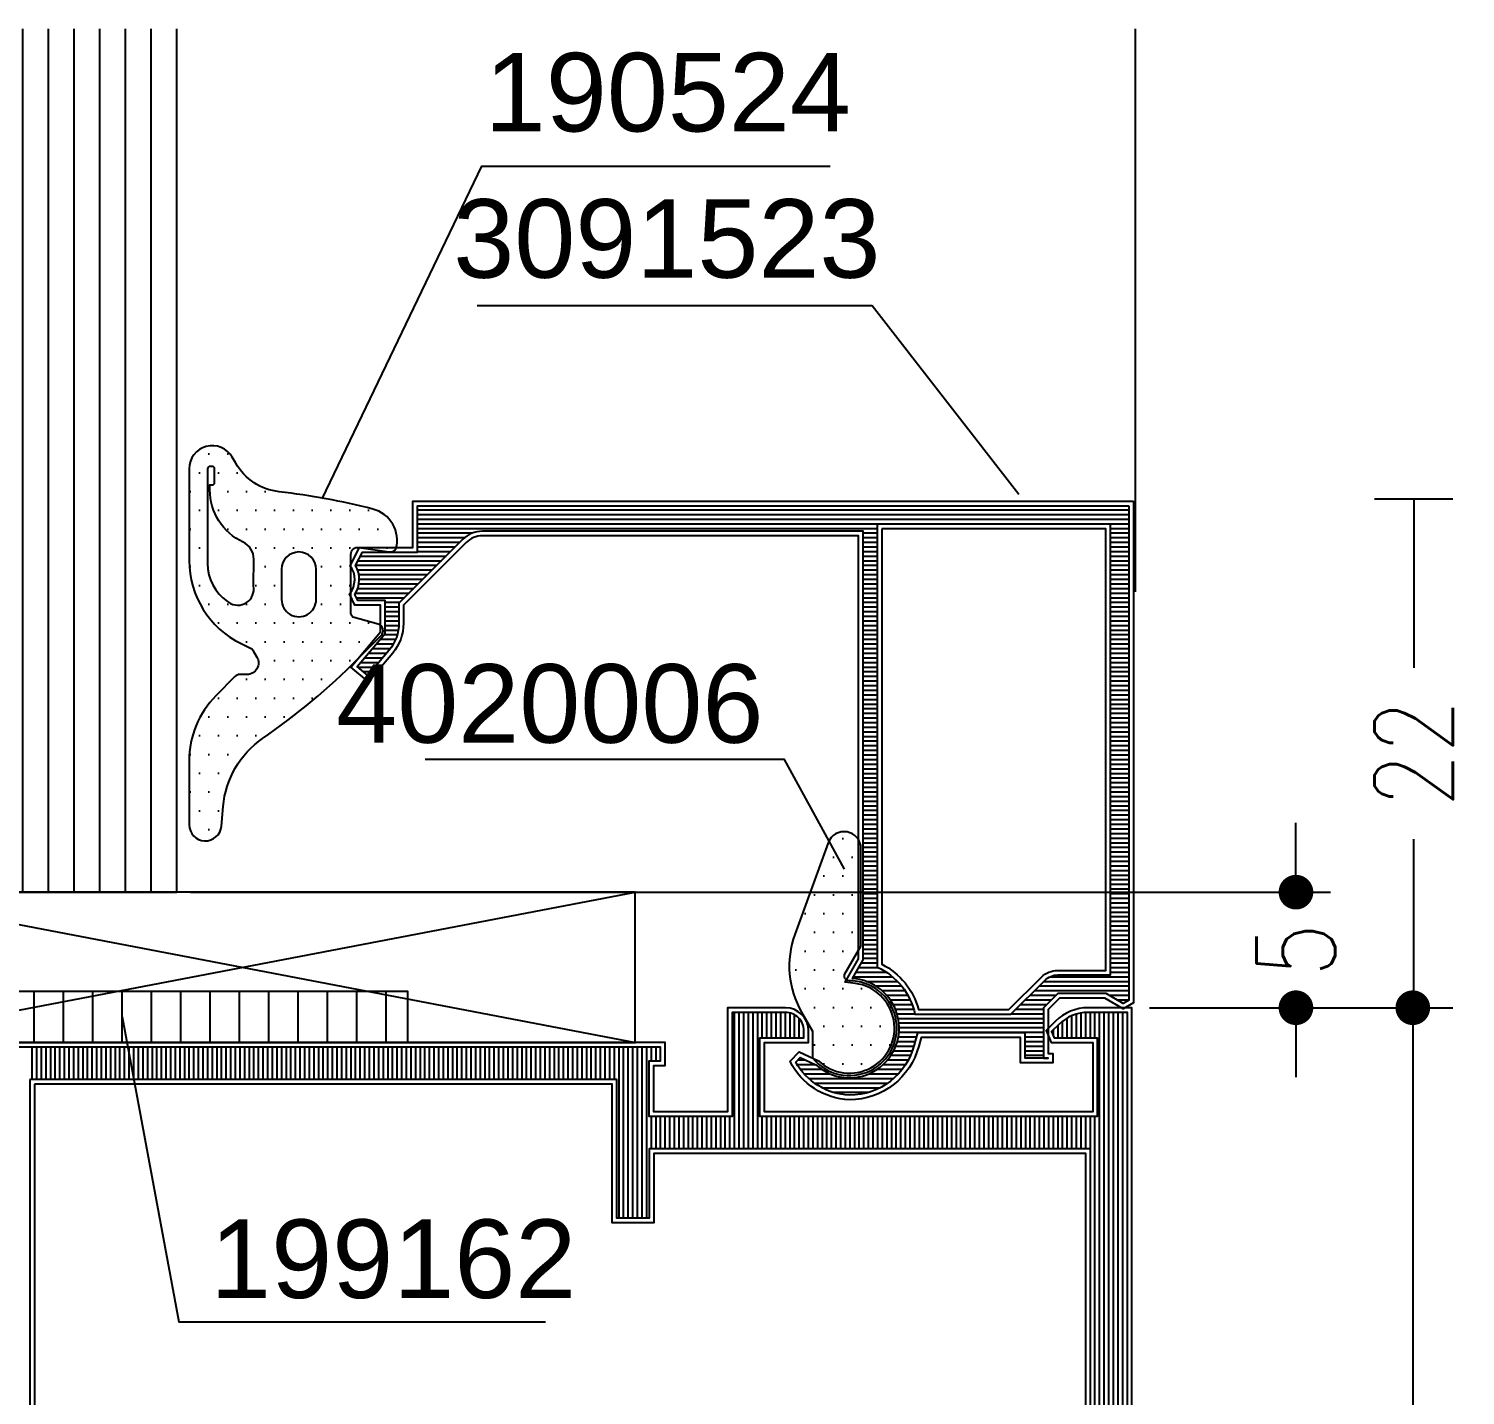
# Model space of a CAD drawing. Extents: x 13 to 201, y 43 to 254.
# Drawn here: x 138.36 to 169.44, y 82.26 to 111.82 of the extents above; entities that cross this region are included whole.
import ezdxf
from ezdxf.enums import TextEntityAlignment as Align

# ---------------------------------------------------------------- set-up
doc = ezdxf.new("R2010")
doc.units = 0
doc.header["$LTSCALE"] = 6
doc.layers.get('0').update_dxf_attribs({"color": 4, "linetype": 'CONTINUOUS'})
doc.layers.get('DEFPOINTS').update_dxf_attribs({"linetype": 'CONTINUOUS'})
for name, color, linetype in [('CONST18', 3, 'CONTINUOUS'), ('CONST25', 3, 'CONTINUOUS'), ('DICHT_PAR', 3, 'CONTINUOUS'), ('DICHT_SCH', 3, 'CONTINUOUS'), ('KH_NOR', 7, 'CONTINUOUS'), ('KH_PAR', 3, 'CONTINUOUS'), ('KH_SCH', 3, 'CONTINUOUS'), ('KN_NOR', 7, 'CONTINUOUS'), ('KN_PAR', 3, 'CONTINUOUS'), ('KN_SCH', 3, 'CONTINUOUS'), ('LLMASSE', 7, 'CONTINUOUS'), ('PNR', 7, 'CONTINUOUS')]:
    doc.layers.add(name, color=color, linetype=linetype)
doc.styles.get("Standard").update_dxf_attribs({"font": 'simplex.shx', "width": 0.8})
doc.styles.add('SWISSL', font='swissl.ttf')
doc.dimstyles.new('DOK-1ZU1-PUNKT', dxfattribs={"dimscale": 0, "dimtxt": 3, "dimasz": 1.5, "dimexe": 1.5, "dimexo": 0.6, "dimgap": 1.5, "dimtad": 0, "dimdsep": 46, "dimtxsty": 'Standard', "dimblk": 'PUNKT', "dimblk1": 'PUNKT', "dimblk2": 'PUNKT', "dimcen": 0, "dimclrd": 2, "dimclre": 2, "dimclrt": 7, "dimadec": 0, "dimazin": 0, "dimtfac": 0.7, "dimtdec": 4, "dimtofl": 0, "dimtmove": 0, "dimatfit": 3, "dimldrblk": 'PUNKT', "dimfxl": 1, "dimtolj": 1, "dimtzin": 0, "dimarcsym": 0})
doc.dimstyles.new('DOK-1ZU1-STRICH1', dxfattribs={"dimscale": 0, "dimtxt": 3, "dimasz": 1, "dimexe": 1.5, "dimexo": 0.6, "dimgap": 1.5, "dimtad": 0, "dimdsep": 46, "dimtxsty": 'Standard', "dimblk": 'STRICH1', "dimblk1": 'STRICH1', "dimblk2": 'STRICH1', "dimcen": 0, "dimse1": 1, "dimse2": 1, "dimclrd": 2, "dimclre": 2, "dimclrt": 7, "dimadec": 0, "dimazin": 0, "dimtfac": 0.7, "dimtdec": 4, "dimtofl": 0, "dimtmove": 0, "dimatfit": 3, "dimldrblk": 'STRICH1', "dimfxl": 1, "dimtolj": 1, "dimtzin": 0, "dimarcsym": 0})

# ---------------------------------------------------------------- blocks, each defined once
blk = doc.blocks.new('*X73')
at = {"color": 0}
for p, q in [((52.8, 63.90000000000003), (52.8, 69.79999999991878)), ((53, 63.90000000000003), (53, 69.79999999992616)), ((53.2, 63.90000000000003), (53.2, 69.79999999993355)), ((53.40000000000001, 63.90000000000003), (53.40000000000001, 69.79999999994092)), ((53.6, 63.90000000000002), (53.6, 69.79999999994831)), ((53.8, 63.90000000000002), (53.8, 69.7999999999557)), ((54, 68.6999999999795), (54, 69.79999999996308)), ((54.2, 68.6999999999795), (54.2, 69.79999999997047)), ((54.40000000000001, 68.6999999999795), (54.40000000000001, 69.79999999997784)), ((54.6, 68.6999999999795), (54.6, 69.79999999998523)), ((54.8, 68.6999999999795), (54.8, 69.79999999999261)), ((55, 68.6999999999795), (55, 69.79999999882966)), ((55.2, 68.6999999999795), (55.2, 69.774585494982)), ((55.40000000000001, 68.6999999999795), (55.40000000000001, 69.69279533770485)), ((67.4, 68.70000000001026), (67.4, 69.65656733360159)), ((67.60000000000001, 68.70000000001254), (67.60000000000001, 69.72796505869727)), ((67.8, 68.70000000001482), (67.8, 69.77412264440805)), ((68, 68.7000000000171), (68, 69.79698610754902)), ((68.2, 68.70000000001939), (68.2, 69.80000000000778)), ((68.4, 68.70000000002166), (68.4, 69.800000000024)), ((68.60000000000001, 25.19753412942141), (68.60000000000001, 69.80000000004023)), ((68.8, 25.19750066448289), (68.8, 69.80000000005646)), ((69, 25.19746719954437), (69, 69.80000000007269)), ((69.2, 25.19743373460584), (69.2, 69.80000000008891)), ((69.4, 25.19740026966732), (69.4, 69.80000000010514)), ((69.60000000000001, 25.1973668047288), (69.60000000000001, 69.80000000012137)), ((55.6, 68.6999999999795), (55.6, 69.5291011915075)), ((66.60000000000001, 68.781099360108), (66.60000000000001, 69.04146462896466)), ((66.8, 68.70000000000341), (66.8, 69.24146462896466)), ((67, 68.70000000000569), (67, 69.4215904839687)), ((67.2, 68.70000000000798), (67.2, 69.55645989907647)), ((22.4, 66.9), (22.4, 68.3)), ((22.6, 66.9), (22.6, 68.3)), ((22.8, 66.9), (22.8, 68.3)), ((23, 66.9), (23, 68.3)), ((23.2, 66.9), (23.2, 68.3)), ((23.4, 66.9), (23.4, 68.3)), ((23.6, 66.9), (23.6, 68.3)), ((23.8, 66.9), (23.8, 68.3)), ((24, 66.9), (24, 68.3)), ((24.2, 66.9), (24.2, 68.3)), ((24.4, 66.9), (24.4, 68.3)), ((24.6, 66.9), (24.6, 68.3)), ((24.8, 66.9), (24.8, 68.3)), ((25, 66.9), (25, 68.3)), ((25.2, 66.9), (25.2, 68.3)), ((25.4, 66.9), (25.4, 68.3)), ((25.6, 66.9), (25.6, 68.3)), ((25.8, 66.9), (25.8, 68.3)), ((26, 66.9), (26, 68.3)), ((26.2, 66.9), (26.2, 68.3)), ((26.4, 66.9), (26.4, 68.3)), ((26.6, 66.9), (26.6, 68.3)), ((26.8, 66.9), (26.8, 68.3)), ((27, 66.9), (27, 68.3)), ((27.2, 66.9), (27.2, 68.3)), ((27.4, 66.9), (27.4, 68.3)), ((27.6, 66.9), (27.6, 68.3)), ((27.8, 66.9), (27.8, 68.3)), ((28, 66.9), (28, 68.3)), ((28.2, 66.9), (28.2, 68.3)), ((28.4, 66.9), (28.4, 68.3)), ((28.6, 66.9), (28.6, 68.3)), ((28.8, 66.9), (28.8, 68.30000000000001)), ((29, 66.9), (29, 68.30000000000001)), ((29.2, 66.9), (29.2, 68.30000000000001)), ((29.4, 66.9), (29.4, 68.30000000000001)), ((29.6, 66.9), (29.6, 68.30000000000001)), ((29.8, 66.9), (29.8, 68.30000000000001)), ((30, 66.9), (30, 68.30000000000001)), ((30.2, 66.9), (30.2, 68.30000000000001)), ((30.4, 66.9), (30.4, 68.30000000000001)), ((30.6, 66.9), (30.6, 68.30000000000001)), ((30.8, 66.9), (30.8, 68.30000000000001)), ((31, 66.9), (31, 68.30000000000001)), ((31.2, 66.9), (31.2, 68.30000000000001)), ((31.4, 66.9), (31.4, 68.30000000000001)), ((31.6, 66.9), (31.6, 68.30000000000001)), ((31.8, 66.9), (31.8, 68.30000000000001)), ((32, 66.9), (32, 68.30000000000001)), ((32.2, 66.9), (32.2, 68.30000000000001)), ((32.4, 66.9), (32.4, 68.30000000000001)), ((32.6, 66.9), (32.6, 68.30000000000001)), ((32.8, 66.9), (32.8, 68.30000000000001)), ((33, 66.9), (33, 68.30000000000001)), ((33.2, 66.9), (33.2, 68.30000000000001)), ((33.4, 66.9), (33.4, 68.30000000000001)), ((33.6, 66.9), (33.6, 68.30000000000001)), ((33.8, 66.9), (33.8, 68.30000000000001)), ((34, 66.9), (34, 68.30000000000001)), ((34.2, 66.9), (34.2, 68.30000000000001)), ((34.4, 66.9), (34.4, 68.30000000000001)), ((34.6, 66.9), (34.6, 68.30000000000001)), ((34.8, 66.9), (34.8, 68.30000000000001)), ((35, 66.9), (35, 68.30000000000001)), ((35.2, 66.9), (35.2, 68.30000000000001)), ((35.4, 66.9), (35.4, 68.30000000000001)), ((35.6, 66.9), (35.6, 68.30000000000001)), ((35.8, 66.9), (35.8, 68.30000000000001)), ((36, 66.9), (36, 68.30000000000001)), ((36.2, 66.9), (36.2, 68.30000000000001)), ((36.4, 66.9), (36.4, 68.30000000000001)), ((36.6, 66.9), (36.6, 68.30000000000001)), ((36.8, 66.9), (36.8, 68.30000000000001)), ((37, 66.9), (37, 68.30000000000001)), ((37.2, 66.9), (37.2, 68.30000000000001)), ((37.4, 66.9), (37.4, 68.30000000000001)), ((37.6, 66.9), (37.6, 68.30000000000001)), ((37.8, 66.9), (37.8, 68.30000000000001)), ((38, 66.9), (38, 68.30000000000001)), ((38.2, 66.9), (38.2, 68.30000000000001)), ((38.40000000000001, 66.9), (38.40000000000001, 68.30000000000001)), ((38.6, 66.9), (38.6, 68.30000000000001)), ((38.8, 66.9), (38.8, 68.30000000000001)), ((39, 66.9), (39, 68.30000000000001)), ((39.2, 66.9), (39.2, 68.30000000000001)), ((39.40000000000001, 66.9), (39.40000000000001, 68.30000000000001)), ((39.6, 66.9), (39.6, 68.30000000000001)), ((39.8, 66.9), (39.8, 68.30000000000001)), ((40, 66.9), (40, 68.30000000000001)), ((40.2, 66.9), (40.2, 68.30000000000001)), ((40.40000000000001, 66.9), (40.40000000000001, 68.30000000000001)), ((40.6, 66.9), (40.6, 68.30000000000001)), ((40.8, 66.9), (40.8, 68.30000000000001)), ((41, 66.9), (41, 68.30000000000001)), ((41.2, 66.9), (41.2, 68.30000000000001)), ((41.40000000000001, 66.9), (41.40000000000001, 68.30000000000001)), ((41.6, 66.9), (41.6, 68.30000000000001)), ((41.8, 66.9), (41.8, 68.30000000000001)), ((42, 66.9), (42, 68.30000000000001)), ((42.2, 66.9), (42.2, 68.30000000000001)), ((42.40000000000001, 66.9), (42.40000000000001, 68.30000000000001)), ((42.6, 66.9), (42.6, 68.30000000000001)), ((42.8, 66.9), (42.8, 68.30000000000001)), ((43, 66.9), (43, 68.30000000000001)), ((43.2, 66.9), (43.2, 68.30000000000001)), ((43.40000000000001, 66.9), (43.40000000000001, 68.30000000000001)), ((43.6, 66.9), (43.6, 68.30000000000001)), ((43.8, 66.9), (43.8, 68.30000000000001)), ((44, 66.9), (44, 68.30000000000001)), ((44.2, 66.9), (44.2, 68.30000000000001)), ((44.40000000000001, 66.9), (44.40000000000001, 68.30000000000001)), ((44.6, 66.9), (44.6, 68.30000000000001)), ((44.8, 66.9), (44.8, 68.30000000000001)), ((45, 66.9), (45, 68.30000000000001)), ((45.2, 66.9), (45.2, 68.30000000000001)), ((45.40000000000001, 66.9), (45.40000000000001, 68.30000000000001)), ((45.6, 66.9), (45.6, 68.30000000000001)), ((45.8, 66.9), (45.8, 68.30000000000001)), ((46, 66.9), (46, 68.30000000000001)), ((46.2, 66.9), (46.2, 68.30000000000001)), ((46.40000000000001, 66.9), (46.40000000000001, 68.30000000000001)), ((46.6, 66.9), (46.6, 68.30000000000001)), ((46.8, 66.9), (46.8, 68.30000000000001)), ((47, 66.9), (47, 68.30000000000001)), ((47.2, 66.9), (47.2, 68.30000000000001)), ((47.40000000000001, 66.9), (47.40000000000001, 68.30000000000001)), ((47.6, 66.9), (47.6, 68.30000000000001)), ((47.8, 60.90000000000006), (47.8, 68.30000000000001)), ((48, 60.90000000000006), (48, 68.30000000000001)), ((48.2, 60.90000000000006), (48.2, 68.30000000000001)), ((48.40000000000001, 60.90000000000006), (48.40000000000001, 68.30000000000001)), ((48.6, 60.90000000000006), (48.6, 68.30000000000001)), ((48.8, 60.90000000000006), (48.8, 68.30000000000001)), ((49, 60.90000000000006), (49, 68.30000000000001)), ((49.2, 67.70000000000002), (49.2, 68.30000000000001)), ((49.40000000000001, 67.70000000000002), (49.40000000000001, 68.30000000000001)), ((49.2, 63.90000000000005), (49.2, 65.29999999995194)), ((49.40000000000001, 63.90000000000005), (49.40000000000001, 65.29999999994553)), ((49.6, 63.90000000000005), (49.6, 65.29999999993912)), ((49.8, 63.90000000000004), (49.8, 65.29999999993271)), ((50, 63.90000000000004), (50, 65.2999999999263)), ((50.2, 63.90000000000004), (50.2, 65.29999999991989)), ((50.40000000000001, 63.90000000000004), (50.40000000000001, 65.29999999991348)), ((50.6, 63.90000000000004), (50.6, 65.29999999990707)), ((50.8, 63.90000000000004), (50.8, 65.29999999990066)), ((51, 63.90000000000004), (51, 65.29999999989425)), ((51.2, 63.90000000000003), (51.2, 65.29999999988785)), ((51.40000000000001, 63.90000000000003), (51.40000000000001, 65.29999999988144)), ((51.6, 63.90000000000003), (51.6, 65.29999999987503)), ((51.8, 63.90000000000003), (51.8, 65.29999999986862)), ((52, 63.90000000000003), (52, 65.29999999986221)), ((52.2, 63.90000000000003), (52.2, 65.2999999998558)), ((52.40000000000001, 63.90000000000003), (52.40000000000001, 65.29999999984939)), ((52.6, 63.90000000000003), (52.6, 65.29999999984298)), ((54, 63.90000000000002), (54, 65.29999999998043)), ((54.2, 63.90000000000002), (54.2, 65.29999999997855)), ((54.40000000000001, 63.90000000000002), (54.40000000000001, 65.29999999997668)), ((54.6, 63.90000000000002), (54.6, 65.29999999997479)), ((54.8, 63.90000000000002), (54.8, 65.29999999997291)), ((55, 63.90000000000001), (55, 65.29999999997104)), ((55.2, 63.90000000000001), (55.2, 65.29999999996916)), ((55.40000000000001, 63.90000000000001), (55.40000000000001, 65.29999999996728)), ((55.6, 63.90000000000001), (55.6, 65.29999999996541)), ((55.8, 63.90000000000001), (55.8, 65.29999999996353)), ((56, 63.90000000000001), (56, 65.29999999996166)), ((56.2, 63.90000000000001), (56.2, 65.29999999995977)), ((56.40000000000001, 63.90000000000001), (56.40000000000001, 65.29999999995789)), ((56.6, 63.90000000000001), (56.6, 65.29999999995601)), ((56.8, 63.90000000000001), (56.8, 65.29999999995414)), ((57, 63.90000000000001), (57, 65.29999999995226)), ((57.2, 63.90000000000001), (57.2, 65.29999999995039)), ((57.40000000000001, 63.9), (57.40000000000001, 65.29999999994851)), ((57.6, 63.9), (57.6, 65.29999999994664)), ((57.8, 63.9), (57.8, 65.29999999994476)), ((58, 63.9), (58, 65.29999999994287)), ((58.2, 63.9), (58.2, 65.299999999941)), ((58.40000000000001, 63.9), (58.40000000000001, 65.29999999993912)), ((58.6, 63.9), (58.6, 65.29999999993724)), ((58.8, 63.89999999999999), (58.8, 65.29999999993537)), ((59, 63.89999999999999), (59, 65.29999999993349)), ((59.2, 63.89999999999999), (59.2, 65.29999999993161)), ((59.40000000000001, 63.89999999999999), (59.40000000000001, 65.29999999992974)), ((59.6, 63.89999999999999), (59.6, 65.29999999992785)), ((59.8, 63.89999999999999), (59.8, 65.29999999992597)), ((60, 63.89999999999998), (60, 65.2999999999241)), ((60.2, 63.89999999999998), (60.2, 65.29999999992222)), ((60.40000000000001, 63.89999999999998), (60.40000000000001, 65.29999999992035)), ((60.6, 63.89999999999998), (60.6, 65.29999999991847)), ((60.8, 63.89999999999998), (60.8, 65.2999999999166)), ((61, 63.89999999999998), (61, 65.29999999991472)), ((61.2, 63.89999999999998), (61.2, 65.29999999991283)), ((61.40000000000001, 63.89999999999998), (61.40000000000001, 65.29999999991095)), ((61.6, 63.89999999999998), (61.6, 65.29999999990908)), ((61.8, 63.89999999999998), (61.8, 65.2999999999072)), ((62, 63.89999999999998), (62, 65.29999999990532)), ((62.2, 63.89999999999998), (62.2, 65.29999999990345)), ((62.40000000000001, 63.89999999999998), (62.40000000000001, 65.29999999990157)), ((62.6, 63.89999999999997), (62.6, 65.2999999998997)), ((62.8, 63.89999999999997), (62.8, 65.2999999998978)), ((63, 63.89999999999997), (63, 65.29999999989593)), ((63.2, 63.89999999999997), (63.2, 65.29999999989406)), ((63.40000000000001, 63.89999999999997), (63.40000000000001, 65.29999999989218)), ((63.6, 63.89999999999997), (63.6, 65.2999999998903)), ((63.8, 63.89999999999996), (63.8, 65.29999999988843)), ((64, 63.89999999999996), (64, 65.29999999988655)), ((64.2, 63.89999999999996), (64.2, 65.29999999988468)), ((64.4, 63.89999999999996), (64.4, 65.29999999988279)), ((64.60000000000001, 63.89999999999996), (64.60000000000001, 65.29999999988091)), ((64.8, 63.89999999999996), (64.8, 65.29999999987903)), ((65, 63.89999999999996), (65, 65.29999999987716)), ((65.2, 63.89999999999996), (65.2, 65.29999999987528)), ((65.4, 63.89999999999996), (65.4, 65.2999999998734)), ((65.60000000000001, 63.89999999999996), (65.60000000000001, 65.29999999987153)), ((65.8, 63.89999999999996), (65.8, 65.29999999986966)), ((66, 63.89999999999996), (66, 65.29999999986777)), ((66.2, 63.89999999999996), (66.2, 65.29999999986589)), ((66.4, 63.89999999999995), (66.4, 65.29999999986401)), ((66.60000000000001, 63.89999999999995), (66.60000000000001, 65.29999999986214)), ((66.8, 63.89999999999995), (66.8, 65.29999999986026)), ((67, 63.89999999999995), (67, 65.29999999985839)), ((67.2, 63.89999999999995), (67.2, 65.29999999985651)), ((67.4, 63.89999999999995), (67.4, 65.29999999985463)), ((67.60000000000001, 63.89999999999994), (67.60000000000001, 65.29999999985274)), ((67.8, 63.89999999999994), (67.8, 65.29999999985087)), ((68, 63.89999999999994), (68, 65.29999999984899)), ((68.20000000000002, 63.89999999999994), (68.2, 65.29999999984712)), ((68.4, 25.19756759435994), (68.4, 65.29999999984524))]:
    blk.add_line(p, q, dxfattribs=at)
blk = doc.blocks.new('B-LL132343')
at = {"layer": 'KH_NOR'}
blk.add_lwpolyline([(69.99994400035915, 30.99729988142212), (69.99995672711884, 76.00000000015382), (68.10411978330691, 76, 0.198912367379658), (66.6899062209338, 75.41421356237309), (66.2878246929167, 75.01213203435597), (66.49995672727266, 74.49999999999999), (68.29995672725215, 74.50000000002052), (68.29995672752904, 71.49999999984618), (54.09995672729317, 71.4999999999795), (54.09995672725217, 74.4999999999795), (55.99995672741625, 74.4999999999795), (55.99995672727266, 75, 0.414213562373095), (54.99995672727266, 76), (52.49995672718038, 75.9999999999077), (52.49995672752905, 71.49999999984618), (49.29995672732393, 71.49999999994873), (49.29995672727265, 73.50000000000001), (49.79995672727267, 73.50000000000001), (49.79995672727267, 74.50000000000001), (20.19999999999999, 74.5)], format="xyb", dxfattribs=at)
blk.add_lwpolyline([(22.50001303791365, 72.7), (22.50000000000011, 26.3), (48.2, 26.3), (48.2, 31), (47.49994400000026, 31), (47.49994400000014, 36), (49.29994400000032, 36), (49.29994400000032, 33), (68, 33), (68, 69.69999999999993), (49.30001272727236, 69.70000000000005), (49.30001272727247, 66.70000000000005), (47.49995672727238, 66.70000000000005), (47.49995672727232, 72.7), (22.50001303791365, 72.7)], close=True, dxfattribs=at)
at = {"layer": 'KH_PAR'}
blk.add_lwpolyline([(69.7999440569286, 31.19733334915093), (69.79995667055887, 75.80000000013759), (68.10411978330691, 75.8, 0.1989123673796653), (66.83132757717108, 75.27279220613575), (66.52374077833736, 74.96520540730201), (66.63359245485589, 74.70000000000151), (68.4999567272337, 74.7000000000228), (68.4999567275475, 71.2999999998443), (53.89995672729589, 71.29999999998137), (53.89995672724944, 74.6999999999795), (55.7999567273588, 74.6999999999795), (55.79995672727266, 75, 0.414213562383907), (54.99995672724312, 75.8), (52.69995672719588, 75.79999999991509), (52.69995672754455, 71.29999999983977), (49.09995672732905, 71.29999999995513), (49.09995672726752, 73.70000000000002), (49.59995672727266, 73.70000000000002), (49.59995672727266, 74.30000000000001), (20.39999999999999, 74.3)], format="xyb", dxfattribs=at)
blk.add_lwpolyline([(22.30001309411154, 72.9), (22.29999994380221, 26.1), (48.40000000000001, 26.1), (48.40000000000001, 31.2), (47.69994400000026, 31.2), (47.69994400000014, 35.8), (49.09994400000031, 35.8), (49.09994400000031, 32.8), (68.20000000000002, 32.8), (68.20000000000002, 69.89999999999993), (49.10001272727235, 69.90000000000005), (49.10001272727246, 66.90000000000005), (47.69995672727238, 66.90000000000005), (47.69995672727231, 72.9), (22.30001309411154, 72.9)], close=True, dxfattribs=at)
at = {"layer": 'KH_SCH'}
blk.add_blockref('*X73', (0, 5.999999999999999), dxfattribs=at)
blk = doc.blocks.new('PUNKT')
at = {"color": 0, "linetype": 'CONTINUOUS'}
blk.add_line((-0.5, 0), (-1, 0), dxfattribs=at)
at = {"color": 0, "linetype": 'CONTINUOUS', "const_width": 0.5}
blk.add_lwpolyline([(-0.25, 0, 1), (0.25, 0, 1)], format="xyb", close=True, dxfattribs=at)
blk = doc.blocks.new('*D86')
at = {"layer": 'DEFPOINTS', "color": 0}
for p in [(162.3095634349087, 90.64077247989063), (162.2315500798013, 68.14130254617686), (168.3096130714876, 68.14130254617686)]:
    blk.add_point(p, dxfattribs=at)
at = {"layer": 'LLMASSE', "color": 3, "lineweight": -2}
for p, q in [((162.6095634349087, 90.64077247989063), (169.0596130714876, 90.64077247989063)), ((168.3096130714876, 89.89077247989063), (168.3096130714876, 81.24198989398612)), ((168.3096130714876, 68.89130254617686), (168.3096130714876, 77.54008513208136)), ((162.5315500798013, 68.14130254617686), (169.0596130714876, 68.14130254617686))]:
    blk.add_line(p, q, dxfattribs=at)
at = {"layer": 'LLMASSE', "color": 3, "lineweight": -2, "xscale": 0.75, "yscale": 0.75, "zscale": 0.75}
for p, rotation in [((168.3096130714876, 90.64077247989063), 90), ((168.3096130714876, 68.14130254617686), 270)]:
    blk.add_blockref('PUNKT', p, dxfattribs=dict(at, rotation=rotation))
at = {"layer": 'LLMASSE', "color": 3, "insert": (168.3096130714876, 79.39103751303377), "char_height": 1.7, "attachment_point": 5, "rotation": 90}
blk.add_mtext('\\A1;45', dxfattribs=at)
blk = doc.blocks.new('*U58')
at = {"layer": 'CONST25'}
for p, q in [((0, 9.999999999999773), (37.35660389312687, 9.99999999999978)), ((0, 8.888888888888687), (37.35660389312687, 8.888888888888694)), ((0, 7.777777777777601), (37.35660389312687, 7.777777777777608)), ((0, 6.666666666666515), (37.35660389312687, 6.666666666666522)), ((0, 5.555555555555429), (37.35660389312687, 5.555555555555436)), ((0, 4.444444444444343), (37.35660389312687, 4.44444444444435)), ((0, 3.333333333333258), (37.35660389312687, 3.333333333333265)), ((0, 2.222222222222172), (37.35660389312687, 2.222222222222179)), ((0, 1.111111111111086), (37.35660389312687, 1.111111111111093))]:
    blk.add_line(p, q, dxfattribs=at)
blk.add_lwpolyline([(37.35660389312687, 7.105427357601002e-15), (0, 0), (0, 10), (37.35660389312687, 10.00000000000001)], dxfattribs=at)
blk = doc.blocks.new('B-LL190524')
at = {"layer": 'DICHT_SCH'}
h = blk.add_hatch(dxfattribs=at)
h.set_pattern_fill('DOTS', color=256, scale=13, style=0)
h.set_pattern_definition([(0, (-3.92410173595469, -2.758173902722573), (0.40625, 0.8125), [0, -0.8125])])
edge = h.paths.add_edge_path()
edge.add_arc((-3.317893153427004, 5.088597082690742), 2.499763217195936, 209.9886112795734, 263.450962235275, ccw=False)
edge.add_line((-5.482999999999979, 3.839145809143589), (-5.633999999999979, 4.100145809143591))
edge.add_arc((-6.50001270594689, 3.600149227737461), 0.9999872940589334, 30.00019413945395, 180.0001958734893)
edge.add_line((-7.49999999999998, 3.600145809143591), (-7.49999999999998, -0.3688541908564105))
edge.add_arc((-3.4998941207474, -0.3683754952568121), 4.000105907895506, 180.0068566278557, 244.0067749354298)
edge.add_line((-5.252999999999978, -3.963854190856409), (-4.85099999999998, -4.159854190856411))
edge.add_arc((-4.981615732636898, -4.428688760415451), 0.2988854218630834, 30.086777426792025, 64.08677712434991, ccw=False)
edge.add_line((-4.722999999999979, -4.278854190856411), (-4.566999999999981, -4.549854190856411))
edge.add_arc((-5.000006552633277, -4.799857741136122), 0.4999964497632269, -89.99924911820318, 30.000704658509278, ccw=False)
edge.add_line((-4.99999999999998, -5.299854190856411), (-5.30899999999998, -5.299854190856411))
edge.add_arc((-5.308858300480525, -5.599575336897352), 0.2997211795366636, 90.02708779118912, 135.3271954413014)
edge.add_line((-5.521999999999981, -5.388854190856414), (-6.34299999999998, -6.218854190856412))
edge.add_arc((-3.49939011838534, -9.032883733510333), 4.000609881723719, 135.2995618859506, 179.9995768971643)
edge.add_line((-7.49999999999998, -9.03285419085641), (-7.49999999999998, -11.79985419085641))
edge.add_arc((-6.800168349461039, -11.79985721048099), 0.699831650545456, 179.9997527809096, 354.9997836046462)
edge.add_line((-6.10299999999998, -11.86085419085641), (-6.027999999999979, -11.00885419085641))
edge.add_arc((-2.042363297241508, -11.3574111131723), 4.000848891731571, 124.7180367418269, 175.0020130776353, ccw=False)
edge.add_arc((-21.40454471195387, 16.5911929858545), 29.99942377251496, 304.7127477539026, 314.9966204203074)
edge.add_line((-0.1929999999999907, -4.622854190856426), (0.8120000000000207, -3.616854190856412))
edge.add_arc((0.6003736228409794, -3.405036694926893), 0.2994200646104273, 314.9741399064044, 434.974093683117)
edge.add_line((0.6780000000000221, -3.11585419085641), (-0.351999999999979, -2.839854190856411))
edge.add_arc((-0.3002386306365228, -2.646915420567336), 0.199761378747346, 179.9824380263412, 254.9823848290963, ccw=False)
edge.add_line((-0.4999999999999787, -2.646854190856413), (-0.4999999999999787, -0.09985419085641212))
edge.add_arc((-0.1997960646422729, -0.0998462910687038), 0.3002039354616461, 81.61131212566329, 180.0015077233884, ccw=False)
edge.add_line((-0.1559999999999793, 0.1971458091435885), (1.156000000000022, 0.003145809143589418))
edge.add_arc((1.199340047853499, 0.3001224449611525), 0.300122444961151, 261.6970073034988, 327.3366558788417)
edge.add_arc((0.0997399023290434, 0.5002534121344712), 1.399903313767392, 345.0090689760942, 435.5950010450154)
edge.add_arc((-7.018812010112732, -27.19893356731409), 29.99918197495759, 75.58753979790686, 83.46192188605454)
edge = h.paths.add_edge_path(flags=16)
edge.add_arc((-2.74999999999998, -0.7498541908564107), 0.7500000000000009, 0, 180)
edge.add_line((-3.49999999999998, -0.7498541908564106), (-3.49999999999998, -2.049854190856411))
edge.add_arc((-2.74999999999998, -2.049854191164067), 0.7500000000000009, 179.9999999764969, 360.0000000235032)
edge.add_line((-1.999999999999979, -2.049854190856411), (-1.999999999999979, -0.7498541908564107))
edge = h.paths.add_edge_path(flags=16)
edge.add_arc((-5.502050336243697, -0.2963033723751143), 0.7970962018495147, 359.385349966091, 424.6677949832867)
edge.add_arc((-4.100094565185552, 2.687772761748694), 2.499905462648351, 179.9914500601385, 244.88868677568712, ccw=False)
edge.add_line((-6.599999999999978, 2.688145809143588), (-6.599999999999978, 2.900145809143588))
edge.add_line((-6.599999999999978, 2.900145809143588), (-6.49999999999998, 2.900145809143588))
edge.add_arc((-6.499999925251442, 3.00014573439505), 0.09999992525148955, 269.9999571722104, 360.0000428277906)
edge.add_line((-6.399999999999981, 3.000145809143589), (-6.399999999999981, 3.600145809143591))
edge.add_arc((-6.499999925251441, 3.600145883892129), 0.09999992525148778, 359.9999571722104, 450.0000428277906)
edge.add_line((-6.49999999999998, 3.700145809143589), (-6.599999999999978, 3.700145809143589))
edge.add_arc((-6.600000074707498, 3.600145883851107), 0.09999992529250916, 89.99995719571199, 180.000042804286)
edge.add_line((-6.69999999999998, 3.600145809143591), (-6.69999999999998, -0.5028541908564108))
edge.add_arc((-4.700212425267197, -0.50255364064453), 1.999787597317789, 180.0086110438731, 235.0085152020055)
edge.add_line((-5.84699999999998, -2.140854190856412), (-5.80199999999998, -2.172854190856413))
edge.add_arc((-5.400316627351192, -1.599748081373475), 0.6998572315759647, 234.9738353795987, 370.8628248741053)
edge.add_line((-4.71299999999998, -1.467854190856411), (-4.704999999999981, -0.3048541908564104))
at = {"layer": 'DICHT_PAR'}
for points in [[(-3.602999999999977, 2.605145809143586, -0.237599), (-5.482999999999979, 3.839145809143589), (-5.633999999999979, 4.100145809143591, 0.7673270000000002), (-7.49999999999998, 3.600145809143591), (-7.49999999999998, -0.3688541908564105, 0.2867450000000001), (-5.252999999999978, -3.963854190856409), (-4.85099999999998, -4.159854190856411, -0.1494509999999999), (-4.722999999999979, -4.278854190856411), (-4.566999999999981, -4.549854190856411, -0.5773500002734709), (-4.99999999999998, -5.299854190856411), (-5.30899999999998, -5.299854190856411, 0.2002740000000002), (-5.521999999999981, -5.388854190856414), (-6.34299999999998, -6.218854190856412, 0.197552), (-7.49999999999998, -9.03285419085641), (-7.49999999999998, -11.79985419085641, 0.9572920000000007), (-6.10299999999998, -11.86085419085641), (-6.027999999999979, -11.00885419085641, -0.222995), (-4.320999999999979, -8.06885419085641, 0.04490199999999981), (-0.1929999999999907, -4.622854190856426), (0.8120000000000207, -3.616854190856412, 0.5773500002734713), (0.6780000000000221, -3.11585419085641), (-0.351999999999979, -2.839854190856411, -0.3394539999999996), (-0.4999999999999787, -2.646854190856413), (-0.4999999999999787, -0.09985419085641212, -0.4577840000000001), (-0.1559999999999793, 0.1971458091435885), (1.156000000000022, 0.003145809143589418, 0.2945039999999998), (1.452000000000021, 0.1381458091435873, 0.4172120002408051), (0.4480000000000218, 1.856145809143587, 0.03437200000000001), (-3.602999999999977, 2.605145809143586)], [(-4.704999999999981, -0.3048541908564104, 0.2928110002226887), (-5.16099999999998, 0.424145809143589, -0.290987), (-6.599999999999978, 2.688145809143588), (-6.599999999999978, 2.900145809143588), (-6.49999999999998, 2.900145809143588, 0.414214000240294), (-6.399999999999981, 3.000145809143589), (-6.399999999999981, 3.600145809143591, 0.4142140002402939), (-6.49999999999998, 3.700145809143589), (-6.599999999999978, 3.700145809143589, 0.4142140000000003), (-6.69999999999998, 3.600145809143591), (-6.69999999999998, -0.5028541908564108, 0.2446979999999999), (-5.84699999999998, -2.140854190856412), (-5.80199999999998, -2.172854190856413, 0.6738040002982226), (-4.71299999999998, -1.467854190856411), (-4.704999999999981, -0.3048541908564104)], [(-1.999999999999979, -0.7498541908564107, 0.9999999999999999), (-3.49999999999998, -0.7498541908564106), (-3.49999999999998, -2.049854190856411, 1.000000000410207), (-1.999999999999979, -2.049854190856411), (-1.999999999999979, -0.7498541908564107)]]:
    blk.add_lwpolyline(points, format="xyb", close=True, dxfattribs=at)
blk = doc.blocks.new('LL190524')
blk.add_blockref('B-LL190524', (0, 0))
blk = doc.blocks.new('B-LL3091023')
at = {"layer": 'KN_SCH'}
h = blk.add_hatch(dxfattribs=at)
h.set_pattern_fill('_U', color=256, scale=0.2, style=0, pattern_type=0)
h.set_pattern_definition([(0, (-12.61524086824097, 13.02250327400434), (0, 0.2), [])])
edge = h.paths.add_edge_path()
edge.add_line((-0.2000000000508084, 21.80000000010276), (-0.2000000000002728, 0.4154700538897877))
edge.add_line((-0.2000000000002728, 0.4154700538897864), (-0.4500000000000046, 0.2711324865925331))
edge.add_line((-0.4500000000000046, 0.2711324865925331), (-1.192820323027558, 0.7000000000520148))
edge.add_line((-1.192820323027558, 0.7000000000520148), (-3.282842712474642, 0.7000000000520223))
edge.add_line((-3.282842712474642, 0.7000000000520223), (-3.900000000000007, 0.08284271252664044))
edge.add_line((-3.900000000000007, 0.08284271252664047), (-3.900000000000013, -2.099999999947969))
edge.add_line((-3.900000000000013, -2.099999999947969), (-3.700000000000003, -2.099999999947976))
edge.add_line((-3.700000000000001, -2.099999999952376), (-4.699999999974835, -2.099999999974347))
edge.add_line((-4.699999999974835, -2.099999999974347), (-4.700000000005605, -0.9999999999419789))
edge.add_line((-4.700000000005605, -0.9999999999419791), (-9.356532657103545, -1.000000000081714))
edge.add_line((-9.356532657103545, -1.000000000081714), (-9.492087073757995, -1.524999999012127))
edge.add_arc((-12.30000000000001, -0.7999999999479821), 2.900000000000001, 270.07901743651803, 345.52248783316634, ccw=False)
edge.add_arc((-12.18013563536853, -0.9023955340299898), 2.800000000000001, 209.2081415121933, 267.62840437548994, ccw=False)
edge.add_line((-14.62412332264705, -2.26874987475974), (-14.42924214632983, -2.069287902908246))
edge.add_line((-14.42924214632983, -2.069287902908246), (-13.75317870728195, -2.38454146193488))
edge.add_arc((-12.29999999921613, -0.8000000003222183), 2.150000000266381, 227.4761480923444, 442.3377443620211)
edge.add_line((-12.01333333336139, 1.330803187171447), (-12.16120394194022, 1.35069689423467))
edge.add_line((-12.16120394194022, 1.35069689423467), (-11.69999999999955, 2.149525554427094))
edge.add_line((-11.69999999999955, 2.149525554427095), (-11.70000000015551, 20.70000000020778))
edge.add_line((-11.70000000015551, 20.70000000020778), (-28.18578597814051, 20.70000000005208))
edge.add_arc((-28.18578597812918, 19.50000000005209), 1.199999999999996, 90.00000000054077, 134.9999999999997)
edge.add_line((-29.03431411555303, 20.34852813747595), (-31.79999954050232, 17.58284271252666))
edge.add_line((-31.79999954050232, 17.58284271252666), (-31.79999954050233, 16.71441194632815))
edge.add_arc((-33.59999895980678, 16.71441206424528), 1.799999419304456, 319.99994731550623, 359.9999962465799, ccw=False)
edge.add_line((-32.22112047092991, 15.5573934721695), (-33.14162906306896, 14.46037332601911))
edge.add_line((-33.14162906306897, 14.46037332601911), (-33.60125601057764, 14.84604548197373))
edge.add_line((-33.60125601057764, 14.84604548197373), (-32.39999954050234, 16.27764694336551))
edge.add_line((-32.39999954050234, 16.27764694336551), (-32.39999954050232, 17.70000000005204))
edge.add_line((-32.39999954050232, 17.70000000005204), (-33.57394863064956, 17.70000000005204))
edge.add_line((-33.57394863064956, 17.70000000005204), (-33.70205340977959, 17.96789280106483))
edge.add_arc((-34.71191328392486, 18.61610855635405), 1.200000262839086, 327.3041288734923, 390.0744969530656)
edge.add_line((-33.67346358042067, 19.2174594057805), (-33.37731379195502, 19.80000000005204))
edge.add_line((-33.37731379195502, 19.80000000005204), (-30.99999996572186, 19.80000000005204))
edge.add_line((-30.99999996572186, 19.80000000005204), (-31.00000030850324, 21.8000000000218))
edge.add_line((-31.00000030850324, 21.8000000000218), (-0.2000000000508066, 21.80000000010276))
edge = h.paths.add_edge_path(flags=16)
edge.add_line((-11.10000000015546, 20.99999999989506), (-11.09999999999899, 1.840075756540305))
edge.add_arc((-12.30000000000003, -0.7999999999480378), 2.900000000000001, 11.940543960609887, 65.55666457227989, ccw=False)
edge.add_line((-9.462747808177824, -0.19999999994798), (-5.314213562373069, -0.1999999999479796))
edge.add_line((-5.314213562373068, -0.1999999999479796), (-3.848528137423896, 1.265685425001232))
edge.add_arc((-3.282842712474652, 0.7000000000519995), 0.8000000000000005, 90.00000000000011, 135.0000000000005, ccw=False)
edge.add_line((-3.282842712474654, 1.500000000052001), (-1.000000000000002, 1.500000000052017))
edge.add_line((-1.000000000000002, 1.500000000052017), (-1.000000000000002, 21.00000000005524))
edge.add_line((-1.000000000000002, 21.00000000005524), (-11.10000000015546, 20.99999999989506))
at = {"layer": 'KN_NOR'}
for points in [[(-5.128164559664583e-11, 22.00000000010329), (0, 0.3000000000520193), (-0.4500000000000046, 0.04019237891668204), (-1.246410161513781, 0.5000000000520151), (-3.200000000000022, 0.5000000000520222), (-3.700000000000008, 5.202219210964643e-11), (-3.700000000000012, -1.899999999947976), (-3.500000000000002, -1.899999999947984), (-3.500000000000005, -2.299999999947982), (-4.89999999996924, -2.299999999978742), (-4.900000000000011, -1.199999999947981), (-9.201613323200721, -1.200000000077065), (-9.29843790668926, -1.574999999947981, -0.3419987131196461), (-12.30000000000001, -3.899999999947983, -0.2744091014474832), (-14.86887381829263, -2.233067162827286), (-14.4732145214778, -1.828107663836985), (-13.64001877441201, -2.216633221435945, 1.373175899949952), (-12.04000000000001, 1.132588937203426), (-12.48361182590432, 1.192270058415677), (-11.9, 2.203115392906721), (-11.90000000015383, 20.50000000020589), (-28.18578597812918, 20.50000000005208, 0.1989123673796576), (-28.89289275931572, 20.20710678123863), (-31.59999954050232, 17.50000000005204), (-31.59999954050232, 16.71441000005203, -0.1763269499999998), (-32.06791154050232, 15.42883600005203), (-33.11697754050232, 14.17860700005204), (-33.88302254050232, 14.82139400005204), (-32.59999954050232, 16.35044100005203), (-32.59999954050232, 17.50000000005204), (-33.70000054050233, 17.50000000005204), (-33.93351854050232, 17.98833300005202, 0.3394094402287316), (-33.90397054050233, 19.20537000005203), (-33.49999954050233, 20.00000000005204), (-31.2, 20.00000000005204), (-31.20000034278138, 22.00000000002127), (-5.128164559664583e-11, 22.00000000010329)], [(-10.90000000015383, 20.79999999989824), (-10.90000000000001, 1.965863337239819, -0.2134575926161298), (-9.30500417362566, 5.201997166359718e-11), (-5.39705627484769, 5.202041575280703e-11), (-3.989949493661205, 1.40710678123854, -0.1989123673796592), (-3.282842712474656, 1.700000000052001), (-1.200000000000001, 1.700000000052016), (-1.200000000000003, 20.80000000005207), (-10.90000000015383, 20.79999999989824)]]:
    blk.add_lwpolyline(points, format="xyb", close=True, dxfattribs=at)
at = {"layer": 'KN_PAR'}
for points in [[(-0.2000000000508084, 21.80000000010276), (-0.2000000000002728, 0.4154700538897864), (-0.4500000000000046, 0.2711324865925331), (-1.192820323027558, 0.7000000000520148), (-3.282842712474642, 0.7000000000520223), (-3.900000000000007, 0.08284271252664047), (-3.900000000000013, -2.099999999947969), (-3.700000000000003, -2.099999999947976), (-3.700000000000001, -2.099999999952376), (-4.699999999974835, -2.099999999974347), (-4.700000000005605, -0.9999999999419791), (-9.356532657103545, -1.000000000081714), (-9.492087073757995, -1.524999999012127, -0.3416136536111867), (-12.29600056941, -3.699997242111319, -0.2605749037692095), (-14.62412332264705, -2.26874987475974), (-14.42924214632983, -2.069287902908246), (-13.75317870728195, -2.38454146193488, 1.362102164547993), (-12.01333333336139, 1.330803187171447), (-12.16120394194022, 1.35069689423467), (-11.69999999999955, 2.149525554427095), (-11.70000000015551, 20.70000000020778), (-28.18578597814051, 20.70000000005208, 0.1989123673772033), (-29.03431411555303, 20.34852813747595), (-31.79999954050232, 17.58284271252666), (-31.79999954050233, 16.71441194632815, -0.1763272008485958), (-32.22112047092991, 15.5573934721695), (-33.14162906306897, 14.46037332601911), (-33.60125601057764, 14.84604548197373), (-32.39999954050234, 16.27764694336551), (-32.39999954050232, 17.70000000005204), (-33.57394863064956, 17.70000000005204), (-33.70205340977959, 17.96789280106483, 0.280947819026327), (-33.67346358042067, 19.2174594057805), (-33.37731379195502, 19.80000000005204), (-30.99999996572186, 19.80000000005204), (-31.00000030850324, 21.8000000000218), (-0.2000000000508084, 21.80000000010276)], [(-11.10000000015546, 20.99999999989506), (-11.09999999999899, 1.840075756540304, -0.238307936963988), (-9.462747808177824, -0.19999999994798), (-5.314213562373068, -0.1999999999479796), (-3.848528137423896, 1.265685425001232, -0.1989123673796599), (-3.282842712474654, 1.500000000052001), (-1.000000000000002, 1.500000000052017), (-1.000000000000002, 21.00000000005524), (-11.10000000015546, 20.99999999989506)]]:
    blk.add_lwpolyline(points, format="xyb", close=True, dxfattribs=at)
blk = doc.blocks.new('*U61')
at = {"xscale": -0.5, "yscale": 0.5, "zscale": 0.5, "rotation": 270}
for name, p in [('B-LL3091023', (-0.04124489645829499, 0.03555753089710834)), ('LL190524', (9.858755103567717, -16.65309936508041))]:
    blk.add_blockref(name, p, dxfattribs=at)
blk = doc.blocks.new('*D87')
at = {"layer": 'DEFPOINTS', "color": 0}
for p in [(141.5595634382663, 93.14077247981379), (162.6095634349087, 90.64077247989069), (165.7802733201756, 90.64077247989069)]:
    blk.add_point(p, dxfattribs=at)
at = {"layer": 'LLMASSE', "color": 3, "lineweight": -2}
for p, q in [((165.7802733201756, 93.89077247981378), (165.7802733201756, 94.64077247981378)), ((141.8595634382663, 93.14077247981379), (166.5302733201756, 93.14077247981378)), ((162.9095634349087, 90.64077247989069), (166.5302733201756, 90.64077247989069)), ((165.7802733201756, 89.89077247989069), (165.7802733201756, 89.14077247989069))]:
    blk.add_line(p, q, dxfattribs=at)
at = {"layer": 'LLMASSE', "color": 3, "lineweight": -2, "xscale": 0.75, "yscale": 0.75, "zscale": 0.75}
for p, rotation in [((165.7802733201756, 93.14077247981378), 270), ((165.7802733201756, 90.64077247989069), 90)]:
    blk.add_blockref('PUNKT', p, dxfattribs=dict(at, rotation=rotation))
at = {"layer": 'LLMASSE', "color": 3, "insert": (165.7802733201756, 91.89077247985226), "char_height": 1.7, "attachment_point": 5, "rotation": 90}
blk.add_mtext('\\A1;5', dxfattribs=at)
blk = doc.blocks.new('STRICH1')
at = {"color": 0, "linetype": 'CONTINUOUS'}
for p, q in [((0, -1.7), (0, 1.7)), ((0, 0), (-1, 0))]:
    blk.add_line(p, q, dxfattribs=at)
blk = doc.blocks.new('*D84')
at = {"layer": 'DEFPOINTS', "color": 0}
for p in [(162.309563434883, 101.6407724799424), (168.3292912902975, 101.6407724799424), (162.6095634349087, 90.64077247989069)]:
    blk.add_point(p, dxfattribs=at)
at = {"layer": 'LLMASSE', "color": 3, "lineweight": -2}
for p, q in [((168.3292912902975, 101.1407724799424), (168.3292912902975, 97.99172486086891)), ((168.3292912902975, 91.14077247989069), (168.3292912902975, 94.28982009896416))]:
    blk.add_line(p, q, dxfattribs=at)
at = {"layer": 'LLMASSE', "color": 3, "lineweight": -2, "xscale": 0.5, "yscale": 0.5, "zscale": 0.5}
for p, rotation in [((168.3292912902975, 101.6407724799424), 90), ((168.3292912902975, 90.64077247989069), 270)]:
    blk.add_blockref('STRICH1', p, dxfattribs=dict(at, rotation=rotation))
at = {"layer": 'LLMASSE', "color": 3, "insert": (168.3292912902975, 96.14077247991656), "char_height": 1.7, "attachment_point": 5, "rotation": 90}
blk.add_mtext('\\A1;22', dxfattribs=at)
blk = doc.blocks.new('B-LL4020006')
at = {"layer": 'DICHT_SCH'}
h = blk.add_hatch(dxfattribs=at)
h.set_pattern_fill('DOTS', color=256, scale=13, style=0)
h.set_pattern_definition([(0, (-0.4609774345124191, 2.546834547079651), (0.40625, 0.8125), [0, -0.8125])])
edge = h.paths.add_edge_path()
edge.add_arc((1.396716930603292, 2.684662888635161), 4, 160.0000000000001, 209.9999999999991)
edge.add_line((-2.067384684534495, 0.6846628886352164), (-1.600000000844455, -0.1248711301954692))
edge.add_line((-1.600000000844455, -0.1248711301954692), (-1.600000000844459, -1.281600561396612))
edge.add_arc((0, 0), 2.050000000408385, 218.6947398983681, 450.5007678883066)
edge.add_arc((-0.01966485854618627, 2.249914063953574), 0.1999999999999999, 150.0000000000015, 270.50076786480355, ccw=False)
edge.add_line((-0.1928699393030766, 2.34991406395357), (0.4999999991555111, 3.550000000401031))
edge.add_line((0.4999999991555111, 3.550000000401031), (0.4999999991555395, 7.768686605061749))
edge.add_arc((-0.2313133961837188, 7.768686605061749), 0.7313133953392583, 0, 160.0000000000001)
edge.add_line((-0.918523197265908, 8.018810517351662), (-2.362053552540343, 4.052743461937833))
at = {"layer": 'DICHT_PAR'}
blk.add_lwpolyline([(-2.362053552540343, 4.052743461937833, 0.2216946626429356), (-2.067384684534495, 0.6846628886352164), (-1.600000000844455, -0.1248711301954692), (-1.600000000844459, -1.281600561396612, 1.597324648268596), (-0.01791687119492158, 2.049921702748903, -0.580267303063473), (-0.1928699393030766, 2.34991406395357), (0.4999999991555111, 3.550000000401031), (0.4999999991555395, 7.768686605061749, 0.8390996311772809), (-0.918523197265908, 8.018810517351662), (-2.362053552540343, 4.052743461937833)], format="xyb", close=True, dxfattribs=at)
blk = doc.blocks.new('ll4020006')
blk.add_blockref('B-LL4020006', (0, 0))

msp = doc.modelspace()

# ---------------------------------------------------------------- hatches: boundary and pattern name
at = {"layer": 'CONST18'}
h = msp.add_hatch(dxfattribs=at)
h.set_pattern_fill('LINE', color=256, scale=0.2, angle=270, style=0)
h.set_pattern_definition([(270, (193.7172589540131, 204.2412370482389), (0.635, -1.166437552015814e-16), [])])
h.paths.add_polyline_path([(146.5595913630912, 89.89077247982449), (146.5595913630912, 90.99077247982449), (134.5595913630912, 90.99077247982449), (134.5595913630912, 89.89077247982449)])

# ---------------------------------------------------------------- linework, layer by layer
for p, q in [((134.4815782111791, 89.89077247981378), (151.4815782111791, 93.14077247981379)), ((134.4815782111791, 93.1407724798245), (151.488558032285, 89.89077247982445))]:
    msp.add_line(p, q, dxfattribs=at)
msp.add_lwpolyline([(134.4815782111791, 89.89077247982449), (151.4815782111791, 89.89077247982449), (151.4815782111791, 93.1407724798245), (134.4815782111791, 93.1407724798245)], close=True, dxfattribs=at)
at = {"layer": 'DICHT_PAR'}
msp.add_lwpolyline([(146.5595913630912, 89.89077247982449), (146.5595913630912, 90.99077247982449), (134.5595913630912, 90.99077247982449), (134.5595913630912, 89.89077247982449)], close=True, dxfattribs=at)
at = {"layer": 'PNR', "color": 3}
for points in [[(162.309563434807, 99.64103751327741), (162.309563434807, 111.8190744263773)], [(144.7076816873596, 101.651684333459), (148.1586482471518, 108.8483492093053), (155.6978607100399, 108.8483492093053)], [(159.782869797417, 101.7419190971609), (156.6066060614211, 105.8217144689989), (148.057676686679, 105.8217144689989)], [(156.0114357689112, 93.6358448460827), (154.70964404151, 96.00772670625247), (146.9380120059071, 96.00772670625247)], [(140.3772589540131, 90.44077247982449), (141.6026701556063, 83.84775874557447), (149.5392029626723, 83.84775874557447)]]:
    msp.add_lwpolyline(points, dxfattribs=at)

# ---------------------------------------------------------------- block references
at = {"xscale": -0.5, "yscale": 0.5, "zscale": 0.5, "rotation": 270}
msp.add_blockref('*U58', (136.5595634383424, 93.1407724801652), dxfattribs=at)
at = {"xscale": 0.5, "yscale": 0.5, "zscale": 0.5}
msp.add_blockref('B-LL132343', (127.23157807909, 52.64077247981372), dxfattribs=at)
at = {"layer": 'CONST18', "xscale": 0.5, "yscale": 0.5, "zscale": 0.5}
msp.add_blockref('ll4020006', (156.1171139739129, 90.19952758328319), dxfattribs=at)
at = {"layer": 'LLMASSE', "xscale": -1, "rotation": 270}
msp.add_blockref('*U61', (162.2315564426494, 90.64077247989063), dxfattribs=at)

# ---------------------------------------------------------------- texts
at = {"layer": 'PNR', "color": 10, "style": 'SWISSL'}
for s, p in [('190524', (148.2259626208003, 109.5970350029425)), ('199162', (142.2828473868662, 84.36061661528936))]:
    msp.add_text(s, height=1.7, dxfattribs=at).set_placement(p)
for s, p in [('3091523', (156.7890259834414, 106.4322097292902)), ('4020006', (154.2558068669688, 96.37302745046696))]:
    msp.add_text(s, height=1.7, dxfattribs=at).set_placement(p, align=Align.RIGHT)

# ---------------------------------------------------------------- dimensions: what is measured, and where the dimension line sits
at = {"layer": 'LLMASSE'}
dim = msp.add_linear_dim(base=(168.3292912902975, 101.6407724799424), p1=(162.6095634349087, 90.64077247989069), p2=(162.309563434883, 101.6407724799424), angle=90, dimstyle='DOK-1ZU1-STRICH1', override={"dimscale": 0.5, "dimtxt": 3.4, "dimlfac": 2, "dimclrd": 3, "dimclre": 3, "dimclrt": 3}, dxfattribs=at)
dim.commit()
dim.dimension.update_dxf_attribs({"geometry": '*D84', "text_midpoint": (168.3292912902975, 96.14077247991656), "dimtype": 160})
for base, p1, p2, angle, picture, middle in [((165.7802733201756, 90.64077247989069), (141.5595634382663, 93.14077247981379), (162.6095634349087, 90.64077247989069), 270, '*D87', (165.7802733201756, 91.89077247985226)), ((168.3096130714876, 68.14130254617686), (162.3095634349087, 90.64077247989063), (162.2315500798013, 68.14130254617686), 90, '*D86', (168.3096130714876, 79.39103751303377))]:
    dim = msp.add_linear_dim(base=base, p1=p1, p2=p2, angle=angle, dimstyle='DOK-1ZU1-PUNKT', override={"dimscale": 0.5, "dimtxt": 3.4, "dimlfac": 2, "dimclrd": 3, "dimclre": 3, "dimclrt": 3}, dxfattribs=at)
    dim.commit()
    dim.dimension.update_dxf_attribs({"geometry": picture, "text_midpoint": middle})

doc.saveas('drawing.dxf')
